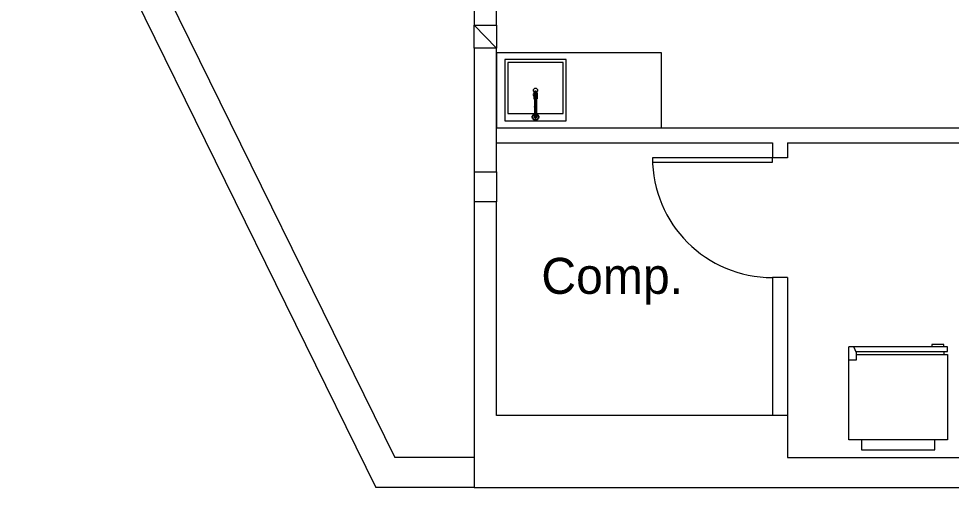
# Model space of a CAD drawing. Header units: metres. Extents: x 2999 to 3109, y 1752 to 1796.
# Drawn here: x 3003.31 to 3009.53, y 1757.31 to 1760.44 of the extents above; entities that cross this region are included whole.
import ezdxf

# ---------------------------------------------------------------- set-up
doc = ezdxf.new("R2010")
doc.units = ezdxf.units.M
doc.layers.add('Lay Out', color=31, linetype='Continuous')
doc.layers.add('PAREDES', color=7, linetype='Continuous')
doc.styles.add('PADRAO MK', font='')
doc.styles.get('PADRAO MK').set_extended_font_data('AvantGarde Bk BT')

# ---------------------------------------------------------------- blocks, each defined once
blk = doc.blocks.new('torneira 00')
at = {"layer": 'Lay Out'}
for p, q in [((-0.0049, -0.1393), (-0.0049, -0.0199)), ((-0.0033, -0.1387), (-0.0033, -0.0163)), ((0, -0.1381), (0, -0.0149)), ((0.0037, -0.1386), (0.0037, -0.0165)), ((0.0051, -0.1391), (0.0051, -0.0199)), ((-0.0018, -0.1501), (-0.0136, -0.1708)), ((0, -0.151), (-0.0118, -0.1717)), ((-0.0086, -0.1621), (-0.0086, -0.1418)), ((-0.0086, -0.1814), (-0.0086, -0.1661)), ((-0.0074, -0.1823), (-0.0074, -0.1426)), ((-0.0057, -0.1834), (-0.0057, -0.19)), ((-0.0048, -0.1838), (-0.0048, -0.1438)), ((-0.0001, -0.1848), (-0.0001, -0.1446)), ((0.0046, -0.1839), (0.0046, -0.1437)), ((0.0058, -0.1834), (0.0058, -0.19)), ((0.0074, -0.1825), (0.0074, -0.1423)), ((0.0086, -0.1816), (0.0086, -0.1414))]:
    blk.add_line(p, q, dxfattribs=at)
for centre, radius, start, end in [((0, -0.0199), 0.0199, 284.60964, 255.53827), ((0.0001, -0.0199), 0.005, 0.24437, 179.71475), ((0.0001, -0.0897), 0.005, 0.24437, 179.71475), ((-0.0125, -0.1709), 0.00109, 176.63806, 310.29172), ((-0.0012, -0.1512), 0.00127, 11.35673, 115.57305), ((0, -0.1796), 0.0119, 241.15364, 298.84636)]:
    blk.add_arc(centre, radius, start, end, dxfattribs=at)
at = {"layer": 'Lay Out', "ltscale": 0.6}
for centre, radius, start, end in [((0.0002, -0.1507), 0.0126, 48.09351, 134.61126), ((-0.0002, -0.1308), 0.0138, 232.82607, 309.8787), ((0.0001, -0.1719), 0.0128, 227.24915, 311.41934)]:
    blk.add_arc(centre, radius, start, end, dxfattribs=at)

msp = doc.modelspace()

# ---------------------------------------------------------------- linework, layer by layer
at = {"layer": 'PAREDES', "color": 253, "lineweight": 0}
for p, q in [((2999.5766, 1770.2089), (3005.819, 1757.5136)), ((2999.3766, 1770.1648), (3005.6915, 1757.3136)), ((3006.4966, 1760.3971), (3006.4966, 1760.7936)), ((3006.3466, 1760.6436), (3006.3466, 1760.3971)), ((3006.3466, 1760.3971), (3006.4966, 1760.3971)), ((3006.3466, 1760.3971), (3006.4966, 1760.3971)), ((3006.3466, 1760.2436), (3006.3466, 1760.3971)), ((3006.3466, 1760.3971), (3006.4966, 1760.2436)), ((3006.4966, 1760.3971), (3006.4966, 1760.2436)), ((3006.4966, 1760.2436), (3006.3466, 1760.2436)), ((3006.3466, 1760.2436), (3006.3466, 1759.4186)), ((3006.4966, 1760.2436), (3006.3466, 1760.2436)), ((3006.4966, 1759.9436), (3006.4966, 1760.2436)), ((3007.5966, 1760.2136), (3006.4966, 1760.2136)), ((3006.4966, 1760.2136), (3006.4966, 1759.7136)), ((3007.5966, 1759.7136), (3007.5966, 1760.2136)), ((3006.4966, 1759.4186), (3006.4966, 1759.9436)), ((3006.4966, 1759.7136), (3010.3566, 1759.7136)), ((3006.4966, 1759.7136), (3007.5966, 1759.7136)), ((3006.4966, 1759.6136), (3008.3366, 1759.6136)), ((3008.3366, 1759.6136), (3008.3366, 1759.5136)), ((3008.4366, 1759.6136), (3015.9566, 1759.6136)), ((3008.4366, 1759.6136), (3008.4366, 1759.5136)), ((3008.3366, 1759.5136), (3007.5366, 1759.5136)), ((3007.5366, 1759.5136), (3007.5366, 1759.4836)), ((3008.4366, 1759.5136), (3008.3366, 1759.5136)), ((3008.3366, 1759.4836), (3008.3366, 1759.5136)), ((3007.5366, 1759.4836), (3008.3366, 1759.4836)), ((3006.3466, 1759.4186), (3006.3466, 1759.2186)), ((3006.3466, 1759.4186), (3006.4966, 1759.4186)), ((3006.4966, 1759.4186), (3006.4966, 1759.2186)), ((3006.4966, 1759.2186), (3006.3466, 1759.2186)), ((3006.3466, 1759.2186), (3006.3466, 1757.3136)), ((3006.4966, 1757.7936), (3006.4966, 1759.2186)), ((3008.3366, 1758.7136), (3008.3366, 1757.7936)), ((3008.4366, 1758.7136), (3008.3366, 1758.7136)), ((3008.4366, 1758.7136), (3008.4366, 1757.7936)), ((3009.3989, 1758.2667), (3009.3989, 1758.2503)), ((3009.4789, 1758.2667), (3009.3989, 1758.2667)), ((3009.4789, 1758.2503), (3009.4789, 1758.2667)), ((3009.5044, 1758.2503), (3008.8458, 1758.2503)), ((3008.8458, 1757.6309), (3008.8458, 1758.2503)), ((3008.8968, 1758.2106), (3008.8798, 1758.2503)), ((3008.8931, 1758.2192), (3009.5044, 1758.2192)), ((3008.8968, 1758.1647), (3008.8968, 1758.2106)), ((3008.8968, 1758.1991), (3009.5043, 1758.1991)), ((3009.4809, 1758.1991), (3009.4809, 1758.2192)), ((3009.5043, 1758.1991), (3009.5043, 1757.6309)), ((3009.5044, 1758.2192), (3009.5044, 1758.2503)), ((3008.8458, 1758.1647), (3008.8968, 1758.1647)), ((3008.4366, 1757.7936), (3006.4966, 1757.7936)), ((3008.4366, 1757.7936), (3008.4366, 1757.5136)), ((3009.5043, 1757.6309), (3008.8458, 1757.6309)), ((3008.9313, 1757.6309), (3008.9313, 1757.5636)), ((3009.4188, 1757.5636), (3009.4188, 1757.6309)), ((3006.3466, 1757.5136), (3005.819, 1757.5136)), ((3008.4366, 1757.5136), (3010.9966, 1757.5136)), ((3008.9313, 1757.5636), (3009.4188, 1757.5636)), ((3006.3466, 1757.3136), (3005.6915, 1757.3136)), ((3006.3466, 1757.3136), (3016.1466, 1757.3136))]:
    msp.add_line(p, q, dxfattribs=at)
for points in [[(3006.7523, 1759.7586), (3006.9617, 1759.7586), (3006.9617, 1760.1686), (3006.5517, 1760.1686), (3006.5517, 1759.7586), (3006.7523, 1759.7586)], [(3006.7612, 1759.8086), (3006.9417, 1759.8086), (3006.9417, 1760.1486), (3006.5717, 1760.1486), (3006.5717, 1759.8086), (3006.7523, 1759.8086)]]:
    msp.add_lwpolyline(points, dxfattribs=at)
msp.add_circle((3006.7567, 1759.9636), 0.0139, dxfattribs=at)
msp.add_arc((3008.3366, 1759.5136), 0.8, 180, 270, dxfattribs=at)

# ---------------------------------------------------------------- block references
at = {"layer": 'PAREDES', "color": 253, "lineweight": 0, "extrusion": (0, 0, -1), "zscale": -1, "rotation": 180}
msp.add_blockref('torneira 00', (-3006.7567, 1759.7654), dxfattribs=at)

# ---------------------------------------------------------------- texts
at = {"layer": 'PAREDES', "color": 253, "lineweight": 0, "style": 'PADRAO MK'}
msp.add_text('Comp.', height=0.24, dxfattribs=at).set_placement((3006.7956, 1758.6049))

doc.saveas('drawing.dxf')
